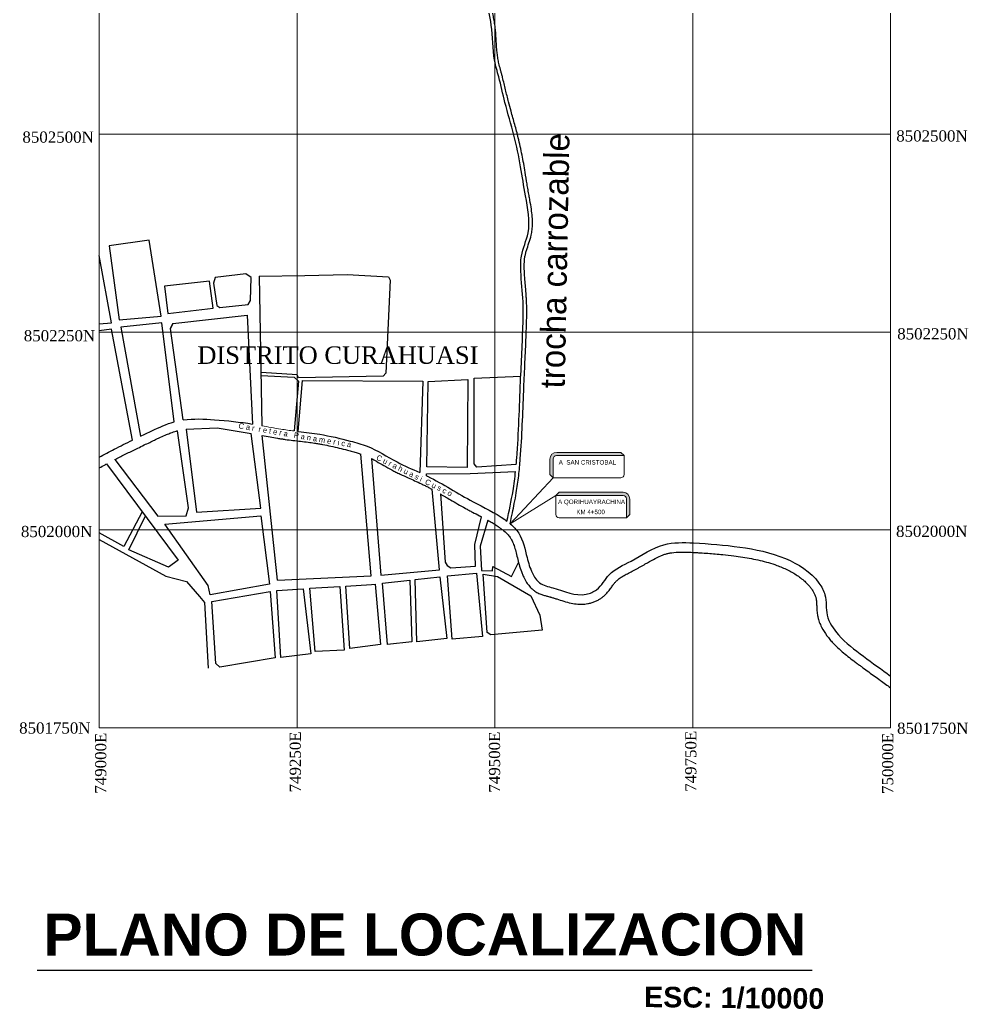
# Model space of a CAD drawing. Header units: metres. Extents: x 706327 to 709352, y 8490049 to 8490642.
# Drawn here: x 708085 to 708204.9, y 8490288.9 to 8490413.8 of the extents above; entities that cross this region are included whole.
import ezdxf
from ezdxf.enums import TextEntityAlignment as Align

# ---------------------------------------------------------------- set-up
doc = ezdxf.new("R2010")
doc.units = ezdxf.units.M
for name, color, linetype, lineweight in [('1-blanco', 7, 'Continuous', 25), ('camino', 20, 'Continuous', 18), ('CUADROS', 9, 'Continuous', 20), ('MUROS-05', 5, 'Continuous', 30), ('TEXTO', 152, 'Continuous', 0), ('Textos', 7, 'Continuous', 25), ('utm', 254, 'Continuous', 0)]:
    doc.layers.add(name, color=color, linetype=linetype, lineweight=lineweight)
doc.layers.add('C-ROAD-MARK', color=212, linetype='Continuous')
doc.layers.add('C-TOPO-MINR-N', color=11, linetype='Continuous')
doc.styles.add('ARIAL', font='arial.ttf')
doc.styles.add('L120', font='times.ttf', dxfattribs={"height": 3})
doc.styles.add('ROMANS', font='romans.shx', dxfattribs={"height": 0.75})
doc.styles.get("Standard").update_dxf_attribs({"font": 'simplex.shx'})

msp = doc.modelspace()

# ---------------------------------------------------------------- hatches: boundary and pattern name
at = {"layer": 'CUADROS'}
h = msp.add_hatch(color=256, dxfattribs=at)
edge = h.paths.add_edge_path()
edge.add_line((708152.0244, 8490356.3943), (708152.4363, 8490355.9807))
edge.add_line((708152.4363, 8490355.9807), (708152.4363, 8490358.3633))
edge.add_arc((708152.8581, 8490358.3633), 0.4219, 450, 540, ccw=False)
edge.add_line((708152.8581, 8490358.7852), (708161.3784, 8490358.7852))
edge.add_line((708161.3784, 8490358.7852), (708160.9683, 8490359.1971))
edge.add_line((708160.9683, 8490359.1971), (708152.8681, 8490359.1971))
edge.add_arc((708152.8681, 8490358.3533), 0.8438, 450, 540)
edge.add_line((708152.0244, 8490358.3533), (708152.0244, 8490356.3943))
h = msp.add_hatch(color=256, dxfattribs=at)
edge = h.paths.add_edge_path()
edge.add_line((708162.1146, 8490351.3484), (708161.7027, 8490350.9348))
edge.add_line((708161.7027, 8490350.9348), (708161.7027, 8490353.3174))
edge.add_arc((708161.2808, 8490353.3174), 0.4219, 0, 90)
edge.add_line((708161.2808, 8490353.7393), (708152.7605, 8490353.7393))
edge.add_line((708152.7605, 8490353.7393), (708153.1707, 8490354.1512))
edge.add_line((708153.1707, 8490354.1512), (708161.2708, 8490354.1512))
edge.add_arc((708161.2708, 8490353.3074), 0.8438, 0, 90, ccw=False)
edge.add_line((708162.1146, 8490353.3074), (708162.1146, 8490351.3484))

# ---------------------------------------------------------------- linework, layer by layer
at = {"layer": 'C-ROAD-MARK', "elevation": 5839.497, "flags": 128}
for points in [[(708096.3356, 8490385.306), (708097.6055, 8490375.9459), (708102.8856, 8490376.3825), (708101.3771, 8490386.0198), (708096.3356, 8490385.306)], [(708095.0637, 8490375.4512), (708096.6043, 8490375.5535), (708095.0637, 8490384.0609)], [(708109.7156, 8490381.2709), (708109.5084, 8490380.5541), (708109.9072, 8490377.7655), (708110.3059, 8490377.4945), (708113.8789, 8490377.8931), (708114.1661, 8490378.371), (708114.2547, 8490381.2692), (708113.5916, 8490381.7489), (708109.7156, 8490381.2709)], [(708115.2916, 8490381.442), (708121.0591, 8490381.5582), (708126.398, 8490381.6657), (708131.605, 8490381.3496), (708131.8308, 8490380.9285), (708131.2956, 8490369.202), (708130.9361, 8490368.8224), (708120.2516, 8490368.6238), (708120.0679, 8490368.9765), (708115.5097, 8490369.292)], [(708103.3222, 8490380.1896), (708103.7195, 8490376.7394), (708109.4755, 8490377.4135), (708108.9996, 8490380.8244), (708103.3222, 8490380.1896)], [(708115.2916, 8490381.442), (708115.6305, 8490362.5583)], [(708105.6932, 8490363.2952), (708104.0739, 8490374.8546), (708104.3526, 8490375.4908), (708113.7688, 8490376.5383), (708114.4233, 8490362.773)], [(708104.5166, 8490363.053), (708102.9778, 8490375.5604), (708097.7905, 8490375.0115), (708100.2897, 8490361.2385)], [(708104.3526, 8490375.4908), (708104.0739, 8490374.8546)], [(708099.258, 8490360.7403), (708096.6308, 8490374.7677), (708095.0637, 8490374.5627)], [(708115.5167, 8490368.9013), (708119.6849, 8490368.7017), (708120.238, 8490368.1827), (708119.7009, 8490361.9015)], [(708120.2257, 8490361.8394), (708120.7732, 8490368.2755), (708135.9583, 8490368.1831), (708135.5574, 8490356.6492)], [(708147.7594, 8490357.6859), (708142.7976, 8490357.3303), (708142.4282, 8490357.7317), (708142.4282, 8490368.5679), (708148.3295, 8490368.8251)], [(708097.0535, 8490358.2895), (708102.4776, 8490351.1385), (708106.0569, 8490351.194), (708106.3342, 8490352.1919), (708104.9682, 8490361.9317)], [(708106.053, 8490362.132), (708109.95, 8490362.3136), (708114.2803, 8490361.5804)], [(708106.053, 8490362.132), (708107.3611, 8490351.6495), (708115.4903, 8490352.1484), (708114.2803, 8490361.5804)], [(708117.5883, 8490343.0446), (708115.6744, 8490361.329)], [(708117.5883, 8490343.0446), (708129.4441, 8490343.6222), (708128.1346, 8490358.9882)], [(708129.4599, 8490358.4121), (708130.6482, 8490343.6791), (708138.0506, 8490344.3473), (708137.1162, 8490354.5391)], [(708096.006, 8490357.7396), (708105.0472, 8490345.6011), (708103.8388, 8490344.701), (708098.811, 8490346.9083), (708100.9025, 8490351.1657)], [(708136.4337, 8490356.4707), (708141.9337, 8490356.5152), (708147.6747, 8490356.8003)], [(708136.4302, 8490356.2415), (708136.4337, 8490356.4707)], [(708138.1774, 8490353.9454), (708138.7938, 8490345.3445), (708139.0189, 8490344.9087), (708139.4755, 8490344.6276), (708142.6197, 8490344.8383), (708142.5361, 8490347.5413), (708143.352, 8490351.0667)], [(708100.499, 8490351.7074), (708098.1686, 8490347.3286), (708095.0637, 8490349.0497)], [(708103.3558, 8490350.1271), (708115.4995, 8490351.1936), (708116.565, 8490342.5556), (708109.0842, 8490341.2242), (708108.8253, 8490342.3777), (708103.3558, 8490350.1271)], [(708144.1882, 8490350.6179), (708143.2214, 8490347.3307), (708143.3793, 8490344.2773), (708144.7692, 8490344.2163), (708144.7941, 8490344.7831), (708147.1759, 8490343.5322), (708148.0457, 8490345.307)], [(708095.0637, 8490348.1879), (708103.4773, 8490343.5463), (708106.0977, 8490342.906), (708107.7227, 8490341.0078), (708108.3543, 8490340.2257), (708108.8438, 8490331.9525)], [(708130.854, 8490342.6735), (708134.3316, 8490343.0678)], [(708134.3316, 8490343.0678), (708134.5863, 8490335.2507), (708131.4792, 8490334.9255), (708130.854, 8490342.6735)], [(708134.9966, 8490343.1432), (708138.1021, 8490343.4953)], [(708138.1021, 8490343.4953), (708138.9739, 8490335.6686), (708135.178, 8490335.28), (708134.9966, 8490343.1432)], [(708139.0803, 8490343.5889), (708142.7463, 8490343.9398)], [(708142.7463, 8490343.9398), (708143.4922, 8490335.9517), (708139.661, 8490335.594), (708139.0803, 8490343.5889)], [(708109.3112, 8490340.3671), (708116.6793, 8490341.6288)], [(708116.6793, 8490341.6288), (708117.3032, 8490333.2394), (708110.2945, 8490332.0815), (708109.82, 8490332.526), (708109.3112, 8490340.3671)], [(708117.4904, 8490341.7677), (708120.8572, 8490341.978)], [(708120.8572, 8490341.978), (708121.8115, 8490333.7432), (708118.0313, 8490333.3051), (708117.4904, 8490341.7677)], [(708121.6722, 8490342.0289), (708125.4898, 8490342.2673)], [(708125.4898, 8490342.2673), (708126.029, 8490334.2073), (708122.3568, 8490334.0407), (708121.6722, 8490342.0289)], [(708126.2216, 8490342.313), (708129.4555, 8490342.515), (708129.9359, 8490342.5694)], [(708129.9359, 8490342.5694), (708130.5974, 8490334.9317), (708126.7151, 8490334.4111), (708126.2216, 8490342.313)]]:
    msp.add_lwpolyline(points, dxfattribs=at)
for points in [[(708136.4474, 8490357.3656), (708136.6114, 8490368.1324), (708141.6514, 8490368.3907), (708141.5657, 8490357.2876)], [(708143.5724, 8490343.8317), (708145.3987, 8490343.5135), (708149.6041, 8490341.066), (708150.7425, 8490338.6444), (708151.019, 8490336.7313), (708144.5541, 8490336.1624), (708144.0768, 8490336.4376)]]:
    msp.add_lwpolyline(points, close=True, dxfattribs=at)
at = {"layer": 'C-ROAD-MARK'}
for points, knots in [([(708100.2897, 8490361.2385, 5839.497), (708100.7675, 8490361.4675, 5839.497), (708102.1551, 8490362.1266, 5839.497), (708103.5583, 8490362.7868, 5839.497), (708104.5166, 8490363.053, 5839.497)], [598.35098514, 598.35098514, 598.35098514, 598.35098514, 614.22976383, 644.29361169, 644.29361169, 644.29361169, 644.29361169]), ([(708105.6932, 8490363.2952, 5839.497), (708106.9798, 8490363.4765, 5839.497), (708109.9619, 8490363.35, 5839.497), (708112.8414, 8490363.034, 5839.497), (708114.4233, 8490362.773, 5839.497)], [656.40361771, 656.40361771, 656.40361771, 656.40361771, 695.57545004, 743.75688719, 743.75688719, 743.75688719, 743.75688719]), ([(708097.0535, 8490358.2895, 5839.497), (708097.1311, 8490358.3299, 5839.497), (708097.2086, 8490358.3702, 5839.497), (708097.505, 8490358.5236, 5839.497), (708097.7235, 8490358.6357, 5839.497), (708098.162, 8490358.8586, 5839.497), (708098.3818, 8490358.9692, 5839.497), (708099.0427, 8490359.2993, 5839.497), (708099.4855, 8490359.5168, 5839.497), (708100.205, 8490359.8663, 5839.497), (708100.4804, 8490359.999, 5839.497), (708100.9857, 8490360.2414, 5839.497), (708101.2154, 8490360.3511, 5839.497), (708101.6536, 8490360.5597, 5839.497), (708101.8619, 8490360.6586, 5839.497), (708102.1978, 8490360.8177, 5839.497), (708102.3253, 8490360.8782, 5839.497), (708102.5776, 8490360.9972, 5839.497), (708102.7027, 8490361.0559, 5839.497), (708103.0755, 8490361.2284, 5839.497), (708103.3205, 8490361.3386, 5839.497), (708103.7508, 8490361.5202, 5839.497), (708103.9375, 8490361.5949, 5839.497), (708104.3521, 8490361.7484, 5839.497), (708104.5791, 8490361.8237, 5839.497), (708104.8585, 8490361.9028, 5839.497), (708104.9133, 8490361.9176, 5839.497), (708104.9682, 8490361.9317, 5839.497)], [555.95803791, 555.95803791, 555.95803791, 555.95803791, 558.61046707, 558.61046707, 566.09354039, 566.09354039, 573.5766137, 573.5766137, 588.54276034, 588.54276034, 597.77386879, 597.77386879, 605.43150829, 605.43150829, 612.34201517, 612.34201517, 616.54651426, 616.54651426, 620.75101334, 620.75101334, 629.16001151, 629.16001151, 635.71988446, 635.71988446, 643.87897507, 643.87897507, 645.877176, 645.877176, 645.877176, 645.877176]), ([(708120.2257, 8490361.8394, 5839.497), (708121.1331, 8490361.733, 5839.497), (708123.3448, 8490361.4782, 5839.497), (708126.2343, 8490360.7848, 5839.497), (708129.6158, 8490359.8753, 5839.497), (708132.3247, 8490358.0533, 5839.497), (708134.6047, 8490357.0823, 5839.497), (708135.5574, 8490356.6492, 5839.497)], [802.62956422, 802.62956422, 802.62956422, 802.62956422, 829.80176601, 869.40541305, 891.74755226, 934.29448326, 966.01565509, 966.01565509, 966.01565509, 966.01565509]), ([(708095.0637, 8490358.5992, 5839.497), (708095.6992, 8490358.9345, 5839.497), (708097.0884, 8490359.6696, 5839.497), (708098.4915, 8490360.3671, 5839.497), (708099.258, 8490360.7403, 5839.497)], [539.73674271, 539.73674271, 539.73674271, 539.73674271, 561.28465314, 586.89127182, 586.89127182, 586.89127182, 586.89127182]), ([(708115.6744, 8490361.329, 5839.497), (708115.9989, 8490361.2677, 5839.497), (708116.3268, 8490361.2052, 5839.497), (708116.9647, 8490361.088, 5839.497), (708117.274, 8490361.0331, 5839.497), (708117.7513, 8490360.9549, 5839.497), (708117.917, 8490360.9291, 5839.497), (708118.2467, 8490360.8802, 5839.497), (708118.4111, 8490360.857, 5839.497), (708118.9027, 8490360.7903, 5839.497), (708119.2284, 8490360.7497, 5839.497), (708120.1982, 8490360.6331, 5839.497), (708120.8352, 8490360.5621, 5839.497), (708121.7284, 8490360.4472, 5839.497), (708121.9948, 8490360.4109, 5839.497), (708122.4335, 8490360.3457, 5839.497), (708122.607, 8490360.3184, 5839.497), (708122.9526, 8490360.2606, 5839.497), (708123.1255, 8490360.2299, 5839.497), (708123.6447, 8490360.133, 5839.497), (708123.9914, 8490360.062, 5839.497), (708125.0344, 8490359.8337, 5839.497), (708125.7333, 8490359.661, 5839.497), (708126.5445, 8490359.4518, 5839.497), (708126.6505, 8490359.4243, 5839.497), (708126.8601, 8490359.3692, 5839.497), (708126.9639, 8490359.3416, 5839.497), (708127.2721, 8490359.2576, 5839.497), (708127.4733, 8490359.2004, 5839.497), (708127.8241, 8490359.0928, 5839.497), (708127.9757, 8490359.0436, 5839.497), (708128.1346, 8490358.9882, 5839.497)], [758.76931645, 758.76931645, 758.76931645, 758.76931645, 768.71825133, 768.71825133, 777.90241973, 777.90241973, 782.73050465, 782.73050465, 787.55858956, 787.55858956, 797.21475938, 797.21475938, 816.52709903, 816.52709903, 824.83292093, 824.83292093, 830.33442471, 830.33442471, 835.83592849, 835.83592849, 846.83893604, 846.83893604, 868.84495115, 868.84495115, 872.16338374, 872.16338374, 875.48181634, 875.48181634, 882.11868152, 882.11868152, 887.36166774, 887.36166774, 887.36166774, 887.36166774]), ([(708129.4599, 8490358.4121, 5839.497), (708129.6745, 8490358.3022, 5839.497), (708129.8869, 8490358.1877, 5839.497), (708130.4093, 8490357.8974, 5839.497), (708130.722, 8490357.7166, 5839.497), (708131.3639, 8490357.3494, 5839.497), (708131.6931, 8490357.1628, 5839.497), (708132.1206, 8490356.9351, 5839.497), (708132.208, 8490356.8893, 5839.497), (708132.3823, 8490356.7996, 5839.497), (708132.4694, 8490356.7554, 5839.497), (708132.7307, 8490356.625, 5839.497), (708132.9046, 8490356.5406, 5839.497), (708133.4249, 8490356.2937, 5839.497), (708133.7698, 8490356.1371, 5839.497), (708134.3829, 8490355.8616, 5839.497), (708134.6528, 8490355.7413, 5839.497), (708135.2092, 8490355.4899, 5839.497), (708135.4952, 8490355.3587, 5839.497), (708135.93, 8490355.151, 5839.497), (708136.0824, 8490355.0765, 5839.497), (708136.3872, 8490354.9235, 5839.497), (708136.5395, 8490354.8454, 5839.497), (708136.8332, 8490354.6914, 5839.497), (708136.9747, 8490354.6158, 5839.497), (708137.1162, 8490354.5391, 5839.497)], [903.69042709, 903.69042709, 903.69042709, 903.69042709, 911.33870427, 911.33870427, 922.2808437, 922.2808437, 933.22298313, 933.22298313, 936.00000533, 936.00000533, 938.77702754, 938.77702754, 944.33107195, 944.33107195, 955.43916078, 955.43916078, 964.3256185, 964.3256185, 974.02444822, 974.02444822, 979.37655902, 979.37655902, 984.72866981, 984.72866981, 989.7119706, 989.7119706, 989.7119706, 989.7119706]), ([(708095.0637, 8490357.243, 5839.497), (708095.3172, 8490357.3761, 5839.497), (708095.5697, 8490357.5094, 5839.497), (708095.883, 8490357.6748, 5839.497), (708095.9445, 8490357.7072, 5839.497), (708096.006, 8490357.7396, 5839.497)], [533.43227245, 533.43227245, 533.43227245, 533.43227245, 541.971308, 541.971308, 544.05861025, 544.05861025, 544.05861025, 544.05861025]), ([(708146.5748, 8490350.5158, 5839.497), (708146.8583, 8490351.785, 5839.497), (708147.3225, 8490353.8635, 5839.497), (708147.5895, 8490355.9755, 5839.497), (708147.6747, 8490356.8003, 5839.497)], [0, 0, 0, 0, 38.98228461, 63.8410712, 63.8410712, 63.8410712, 63.8410712]), ([(708136.4302, 8490356.2415, 5839.497), (708136.4778, 8490356.2184, 5839.497), (708138.4938, 8490355.2359, 5839.497), (708141.6715, 8490353.1454, 5839.497), (708145.1476, 8490351.5599, 5839.497), (708146.4889, 8490350.5805, 5839.497), (708146.5748, 8490350.5158, 5839.497)], [975.62277671, 975.62277671, 975.62277671, 975.62277671, 976.99950007, 1042.97345253, 1088.93307607, 1091.97504045, 1091.97504045, 1091.97504045, 1091.97504045]), ([(708138.1774, 8490353.9454, 5839.497), (708138.5957, 8490353.7054, 5839.497), (708139.0156, 8490353.4591, 5839.497), (708140.0571, 8490352.8497, 5839.497), (708140.683, 8490352.4847, 5839.497), (708141.4747, 8490352.0487, 5839.497), (708141.6259, 8490351.9665, 5839.497), (708141.9295, 8490351.8043, 5839.497), (708142.0808, 8490351.7248, 5839.497), (708142.5321, 8490351.4897, 5839.497), (708142.8297, 8490351.3374, 5839.497), (708143.1989, 8490351.1464, 5839.497), (708143.275, 8490351.1068, 5839.497), (708143.352, 8490351.0667, 5839.497)], [1002.15657379, 1002.15657379, 1002.15657379, 1002.15657379, 1016.84133457, 1016.84133457, 1038.24977774, 1038.24977774, 1043.26125372, 1043.26125372, 1048.27272971, 1048.27272971, 1058.29568168, 1058.29568168, 1060.91519921, 1060.91519921, 1060.91519921, 1060.91519921])]:
    msp.add_open_spline(points, degree=3, knots=knots, dxfattribs=at)
at = {"layer": 'C-TOPO-MINR-N', "lineweight": 5}
for p, q in [((708095.0637, 8490324.4006, 5839.497), (708095.0637, 8490549.4006, 5839.497)), ((708120.0637, 8490324.4006, 5839.497), (708120.0637, 8490549.4006, 5839.497)), ((708145.0637, 8490324.4006, 5839.497), (708145.0637, 8490549.4006, 5839.497)), ((708170.0637, 8490324.4006, 5839.497), (708170.0637, 8490549.4006, 5839.497)), ((708195.0637, 8490324.4006, 5839.497), (708195.0637, 8490549.4006, 5839.497)), ((708095.0637, 8490399.4006, 5839.497), (708195.0637, 8490399.4006, 5839.497)), ((708095.0637, 8490374.4006, 5839.497), (708195.0637, 8490374.4006, 5839.497)), ((708095.0637, 8490349.4006, 5839.497), (708195.0637, 8490349.4006, 5839.497)), ((708095.0637, 8490324.4006, 5839.497), (708195.0637, 8490324.4006, 5839.497))]:
    msp.add_line(p, q, dxfattribs=at)
at = {"layer": 'camino'}
msp.add_open_spline([(708115.6305, 8490362.5583, 5839.497), (708116.4195, 8490362.4106, 5839.497), (708117.7688, 8490362.1444, 5839.497), (708119.1319, 8490361.9699, 5839.497), (708119.7009, 8490361.9015, 5839.497)], degree=3, knots=[756.08039381, 756.08039381, 756.08039381, 756.08039381, 780.09636451, 797.27536718, 797.27536718, 797.27536718, 797.27536718], dxfattribs=at)
at = {"layer": 'CUADROS', "color": 7, "elevation": 5839.497}
for points in [[(708152.4363, 8490355.9807), (708152.0244, 8490356.3943), (708152.0244, 8490358.3533, -0.41421356), (708152.8681, 8490359.1971), (708160.9683, 8490359.1971), (708160.9683, 8490359.1971), (708161.3784, 8490358.7852)], [(708161.7027, 8490350.9348), (708162.1146, 8490351.3484), (708162.1146, 8490353.3074, 0.41421356), (708161.2708, 8490354.1512), (708153.1707, 8490354.1512), (708153.1707, 8490354.1512), (708152.7605, 8490353.7393)]]:
    msp.add_lwpolyline(points, format="xyb", dxfattribs=at)
for points in [[(708161.3784, 8490358.7852), (708161.3784, 8490358.7852), (708161.3784, 8490356.4026, -0.41421356), (708160.9566, 8490355.9807), (708160.9566, 8490355.9807), (708152.4363, 8490355.9807), (708152.4363, 8490358.3633, -0.41421356), (708152.8581, 8490358.7852)], [(708152.7605, 8490353.7393), (708152.7605, 8490353.7393), (708152.7605, 8490351.3567, 0.41421356), (708153.1824, 8490350.9348), (708153.1824, 8490350.9348), (708161.7027, 8490350.9348), (708161.7027, 8490353.3174, 0.41421356), (708161.2808, 8490353.7393)]]:
    msp.add_lwpolyline(points, format="xyb", close=True, dxfattribs=at)
at = {"layer": 'CUADROS', "color": 7, "elevation": 5839.497, "flags": 128}
for points in [[(708152.4363, 8490355.9807), (708152.4363, 8490355.9807), (708152.4363, 8490355.9807), (708147.0009, 8490350.1749)], [(708152.7605, 8490353.7393), (708147.0009, 8490350.1749), (708147.0805, 8490350.2125), (708147.0009, 8490350.1749)]]:
    msp.add_lwpolyline(points, dxfattribs=at)
at = {"layer": 'MUROS-05'}
for points, knots in [([(708147.0009, 8490350.1749, 5839.497), (708147.1861, 8490351.1882, 5839.497), (708147.3589, 8490351.9618, 5839.497), (708147.6061, 8490353.1903, 5839.497), (708147.6912, 8490353.6412, 5839.497), (708147.8279, 8490354.4513, 5839.497), (708147.8825, 8490354.809, 5839.497), (708147.9816, 8490355.5247, 5839.497), (708148.0262, 8490355.883, 5839.497), (708148.1481, 8490356.9582, 5839.497), (708148.2134, 8490357.6757, 5839.497), (708148.383, 8490359.8249, 5839.497), (708148.4618, 8490361.257, 5839.497), (708148.5917, 8490364.1181, 5839.497), (708148.6428, 8490365.547, 5839.497), (708148.7217, 8490367.507, 5839.497), (708148.7443, 8490368.0402, 5839.497), (708148.7926, 8490369.1069, 5839.497), (708148.8181, 8490369.6405, 5839.497), (708148.8952, 8490371.2422, 5839.497), (708148.9474, 8490372.3114, 5839.497), (708149.0115, 8490373.8762, 5839.497), (708149.0299, 8490374.37, 5839.497), (708149.0566, 8490375.2051, 5839.497), (708149.0664, 8490375.5458, 5839.497), (708149.082, 8490376.2295, 5839.497), (708149.0875, 8490376.5724, 5839.497), (708149.0891, 8490377.2102, 5839.497), (708149.0865, 8490377.5049, 5839.497), (708149.0741, 8490377.9941, 5839.497), (708149.067, 8490378.1887, 5839.497), (708149.0481, 8490378.5767, 5839.497), (708149.0364, 8490378.77, 5839.497), (708148.9969, 8490379.348, 5839.497), (708148.9647, 8490379.7308, 5839.497), (708148.9074, 8490380.4026, 5839.497), (708148.8824, 8490380.6923, 5839.497), (708148.8412, 8490381.2169, 5839.497), (708148.8242, 8490381.452, 5839.497), (708148.8009, 8490381.8351, 5839.497), (708148.793, 8490381.9835, 5839.497), (708148.7802, 8490382.2796, 5839.497), (708148.7753, 8490382.4267, 5839.497), (708148.7684, 8490382.8645, 5839.497), (708148.7743, 8490383.1514, 5839.497), (708148.81, 8490383.5678, 5839.497), (708148.826, 8490383.7029, 5839.497), (708148.8588, 8490383.9081, 5839.497), (708148.8718, 8490383.9796, 5839.497), (708148.9013, 8490384.1236, 5839.497), (708148.9176, 8490384.1959, 5839.497), (708148.9707, 8490384.4136, 5839.497), (708149.0115, 8490384.56, 5839.497), (708149.1486, 8490385.0145, 5839.497), (708149.257, 8490385.3273, 5839.497), (708149.468, 8490385.9699, 5839.497), (708149.5706, 8490386.2999, 5839.497), (708149.6743, 8490386.755, 5839.497), (708149.6972, 8490386.869, 5839.497), (708149.736, 8490387.0969, 5839.497), (708149.7522, 8490387.211, 5839.497), (708149.7918, 8490387.5533, 5839.497), (708149.8064, 8490387.7816, 5839.497), (708149.8254, 8490388.6502, 5839.497), (708149.764, 8490389.2879, 5839.497), (708149.6193, 8490390.2946, 5839.497), (708149.5544, 8490390.6693, 5839.497), (708149.453, 8490391.2355, 5839.497), (708149.4175, 8490391.4302, 5839.497), (708149.3386, 8490391.8716, 5839.497), (708149.2958, 8490392.1187, 5839.497), (708149.2119, 8490392.6121, 5839.497), (708149.171, 8490392.8583, 5839.497), (708149.0492, 8490393.5961, 5839.497), (708148.9697, 8490394.0868, 5839.497), (708148.8268, 8490394.9403, 5839.497), (708148.7646, 8490395.3029, 5839.497), (708148.6343, 8490396.0293, 5839.497), (708148.5663, 8490396.393, 5839.497), (708148.3517, 8490397.4839, 5839.497), (708148.1948, 8490398.2111, 5839.497), (708147.9498, 8490399.2176, 5839.497), (708147.8777, 8490399.5003, 5839.497), (708147.7286, 8490400.0624, 5839.497), (708147.6518, 8490400.3422, 5839.497), (708147.4181, 8490401.1783, 5839.497), (708147.2582, 8490401.7317, 5839.497), (708146.9927, 8490402.68, 5839.497), (708146.8845, 8490403.0755, 5839.497), (708146.6519, 8490403.9788, 5839.497), (708146.5307, 8490404.4913, 5839.497), (708146.2866, 8490405.5231, 5839.497), (708146.1638, 8490406.0421, 5839.497), (708145.9946, 8490406.6964, 5839.497), (708145.9589, 8490406.8311, 5839.497), (708145.887, 8490407.0984, 5839.497), (708145.8508, 8490407.2312, 5839.497), (708145.7437, 8490407.6275, 5839.497), (708145.6741, 8490407.889, 5839.497), (708145.5606, 8490408.3609, 5839.497), (708145.5143, 8490408.572, 5839.497), (708145.4356, 8490408.997, 5839.497), (708145.4031, 8490409.2141, 5839.497), (708145.3486, 8490409.6538, 5839.497), (708145.3266, 8490409.8761, 5839.497), (708145.2705, 8490410.5491, 5839.497), (708145.2461, 8490411.0059, 5839.497), (708145.1891, 8490411.928, 5839.497), (708145.1565, 8490412.3934, 5839.497), (708145.0869, 8490412.9797, 5839.497), (708145.0711, 8490413.0998, 5839.497), (708145.0183, 8490413.4601, 5839.497), (708144.9763, 8490413.6954, 5839.497), (708144.8905, 8490414.158, 5839.497), (708144.8467, 8490414.3855, 5839.497), (708144.7481, 8490414.9491, 5839.497), (708144.6989, 8490415.2819, 5839.497), (708144.6525, 8490415.9471, 5839.497), (708144.655, 8490416.2793, 5839.497), (708144.7173, 8490416.7691, 5839.497), (708144.7441, 8490416.9201, 5839.497), (708144.8151, 8490417.2033, 5839.497), (708144.8594, 8490417.3356, 5839.497), (708144.9472, 8490417.5277, 5839.497), (708144.9869, 8490417.5973, 5839.497), (708145.051, 8490417.6864, 5839.497), (708145.0743, 8490417.7145, 5839.497), (708145.1133, 8490417.7551, 5839.497), (708145.1288, 8490417.7696, 5839.497), (708145.16, 8490417.7957, 5839.497), (708145.1765, 8490417.808, 5839.497), (708145.2356, 8490417.8472, 5839.497), (708145.2836, 8490417.8716, 5839.497), (708145.3964, 8490417.9145, 5839.497), (708145.4612, 8490417.9327, 5839.497), (708145.6058, 8490417.9616, 5839.497), (708145.6856, 8490417.9723, 5839.497), (708145.9116, 8490417.9913, 5839.497), (708146.0675, 8490417.9937, 5839.497), (708146.3957, 8490417.9889, 5839.497), (708146.568, 8490417.9819, 5839.497), (708146.8129, 8490417.9749, 5839.497), (708146.8832, 8490417.9732, 5839.497), (708147.0232, 8490417.9715, 5839.497), (708147.0924, 8490417.9713, 5839.497), (708147.2978, 8490417.9729, 5839.497), (708147.4318, 8490417.9766, 5839.497), (708147.8263, 8490417.9937, 5839.497), (708148.0796, 8490418.0131, 5839.497), (708148.4779, 8490418.0485, 5839.497), (708148.6263, 8490418.0628, 5839.497), (708148.8895, 8490418.0883, 5839.497), (708149.0046, 8490418.0994, 5839.497), (708149.2203, 8490418.1192, 5839.497), (708149.3208, 8490418.128, 5839.497), (708149.5234, 8490418.1441, 5839.497), (708149.6281, 8490418.1517, 5839.497), (708149.9277, 8490418.1763, 5839.497), (708150.1283, 8490418.1959, 5839.497), (708150.4468, 8490418.2506, 5839.497), (708150.5619, 8490418.275, 5839.497), (708150.7454, 8490418.3254, 5839.497), (708150.8136, 8490418.3467, 5839.497), (708150.9366, 8490418.3906, 5839.497), (708150.9913, 8490418.4123, 5839.497), (708151.0985, 8490418.4588, 5839.497), (708151.1511, 8490418.4838, 5839.497), (708151.3062, 8490418.5633, 5839.497), (708151.4058, 8490418.6226, 5839.497), (708151.737, 8490418.846, 5839.497), (708151.9489, 8490419.0366, 5839.497), (708152.2316, 8490419.3536, 5839.497), (708152.3202, 8490419.4648, 5839.497), (708152.4584, 8490419.6576, 5839.497), (708152.5114, 8490419.7372, 5839.497), (708152.6116, 8490419.8988, 5839.497), (708152.6584, 8490419.9802, 5839.497), (708152.7913, 8490420.2241, 5839.497), (708152.8699, 8490420.3866, 5839.497), (708153.0369, 8490420.7445, 5839.497), (708153.1228, 8490420.9374, 5839.497), (708153.2965, 8490421.2939, 5839.497), (708153.3844, 8490421.4572, 5839.497), (708153.5458, 8490421.7004, 5839.497), (708153.6162, 8490421.7908, 5839.497), (708153.7218, 8490421.9016, 5839.497), (708153.7532, 8490421.9317, 5839.497), (708153.8213, 8490421.9912, 5839.497), (708153.8589, 8490422.0208, 5839.497), (708153.9394, 8490422.0779, 5839.497), (708153.982, 8490422.1052, 5839.497), (708154.1165, 8490422.183, 5839.497), (708154.2151, 8490422.2296, 5839.497), (708154.5309, 8490422.3512, 5839.497), (708154.769, 8490422.4085, 5839.497), (708155.1311, 8490422.458, 5839.497), (708155.2486, 8490422.4688, 5839.497), (708155.5137, 8490422.4821, 5839.497), (708155.6607, 8490422.4818, 5839.497), (708155.957, 8490422.4696, 5839.497), (708156.1061, 8490422.4579, 5839.497), (708156.5156, 8490422.4177, 5839.497), (708156.7792, 8490422.3831, 5839.497), (708157.322, 8490422.3258, 5839.497), (708157.6015, 8490422.3031, 5839.497), (708158.181, 8490422.3066, 5839.497), (708158.4808, 8490422.3333, 5839.497), (708158.8963, 8490422.4277, 5839.497), (708159.0088, 8490422.4586, 5839.497), (708159.2338, 8490422.535, 5839.497), (708159.346, 8490422.5804, 5839.497), (708159.5289, 8490422.6714, 5839.497), (708159.6009, 8490422.7118, 5839.497), (708159.7429, 8490422.8038, 5839.497), (708159.8128, 8490422.8556, 5839.497), (708159.9104, 8490422.9403, 5839.497), (708159.9406, 8490422.9685, 5839.497), (708159.9977, 8490423.0257, 5839.497), (708160.0248, 8490423.055, 5839.497), (708160.1024, 8490423.1438, 5839.497), (708160.149, 8490423.2045, 5839.497), (708160.2847, 8490423.3987, 5839.497), (708160.3593, 8490423.5332, 5839.497), (708160.4955, 8490423.7916, 5839.497), (708160.5572, 8490423.9159, 5839.497), (708160.6515, 8490424.0879, 5839.497), (708160.6829, 8490424.1422, 5839.497), (708160.7493, 8490424.2497, 5839.497), (708160.784, 8490424.3024, 5839.497), (708160.8918, 8490424.4554, 5839.497), (708160.9686, 8490424.5505, 5839.497), (708161.1268, 8490424.7171, 5839.497), (708161.2081, 8490424.7885, 5839.497), (708161.3542, 8490424.8914, 5839.497), (708161.4194, 8490424.9275, 5839.497), (708161.5136, 8490424.9662, 5839.497), (708161.5443, 8490424.9764, 5839.497), (708161.6095, 8490424.9934, 5839.497), (708161.6437, 8490425, 5839.497), (708161.753, 8490425.0144, 5839.497), (708161.8343, 8490425.0164, 5839.497), (708162.013, 8490425.0049, 5839.497), (708162.1102, 8490424.9914, 5839.497), (708162.3167, 8490424.9522, 5839.497), (708162.4259, 8490424.9265, 5839.497), (708162.7018, 8490424.8558, 5839.497), (708162.873, 8490424.8072, 5839.497), (708163.122, 8490424.7426, 5839.497), (708163.1944, 8490424.7246, 5839.497), (708163.3274, 8490424.6939, 5839.497), (708163.3876, 8490424.681, 5839.497), (708163.5068, 8490424.6575, 5839.497), (708163.5661, 8490424.6468, 5839.497), (708163.7431, 8490424.6175, 5839.497), (708163.8599, 8490424.6018, 5839.497), (708164.2065, 8490424.5638, 5839.497), (708164.4326, 8490424.5506, 5839.497), (708164.8435, 8490424.5375, 5839.497), (708165.0295, 8490424.536, 5839.497), (708165.3373, 8490424.535, 5839.497), (708165.4604, 8490424.5349, 5839.497), (708165.7083, 8490424.5348, 5839.497), (708165.8327, 8490424.5349, 5839.497), (708166.2067, 8490424.5359, 5839.497), (708166.4575, 8490424.5377, 5839.497), (708167.2126, 8490424.5493, 5839.497), (708167.7198, 8490424.5655, 5839.497), (708168.4391, 8490424.6121, 5839.497), (708168.6506, 8490424.6289, 5839.497), (708169.0714, 8490424.6677, 5839.497), (708169.2809, 8490424.6896, 5839.497), (708169.9075, 8490424.7608, 5839.497), (708170.3223, 8490424.8158, 5839.497), (708171.0341, 8490424.9143, 5839.497), (708171.332, 8490424.9566, 5839.497), (708171.9286, 8490425.0418, 5839.497), (708172.2271, 8490425.0849, 5839.497), (708173.1227, 8490425.2172, 5839.497), (708173.7201, 8490425.3092, 5839.497), (708174.9146, 8490425.5072, 5839.497), (708175.5076, 8490425.6099, 5839.497), (708176.4397, 8490425.7633, 5839.497), (708176.7814, 8490425.8157, 5839.497), (708177.305, 8490425.8866, 5839.497), (708177.4871, 8490425.9096, 5839.497), (708177.8516, 8490425.9512, 5839.497), (708178.0345, 8490425.97, 5839.497), (708178.5851, 8490426.0217, 5839.497), (708178.9546, 8490426.0502, 5839.497), (708179.6811, 8490426.1019, 5839.497), (708180.038, 8490426.1254, 5839.497), (708180.6888, 8490426.1714, 5839.497), (708180.9821, 8490426.1934, 5839.497), (708181.8644, 8490426.2692, 5839.497), (708182.4478, 8490426.3327, 5839.497), (708183.343, 8490426.4273, 5839.497), (708183.6576, 8490426.46, 5839.497), (708184.1741, 8490426.5089, 5839.497), (708184.3764, 8490426.5269, 5839.497), (708184.7806, 8490426.5591, 5839.497), (708184.9833, 8490426.5734, 5839.497), (708185.5935, 8490426.6133, 5839.497), (708186.0028, 8490426.6357, 5839.497), (708186.8414, 8490426.6846, 5839.497), (708187.2709, 8490426.7111, 5839.497), (708188.1345, 8490426.7815, 5839.497), (708188.5682, 8490426.8254, 5839.497), (708189.2848, 8490426.9251, 5839.497), (708189.5678, 8490426.9715, 5839.497), (708190.0076, 8490427.0582, 5839.497), (708190.1652, 8490427.0924, 5839.497), (708190.4765, 8490427.1652, 5839.497), (708190.6307, 8490427.2037, 5839.497), (708191.0896, 8490427.3226, 5839.497), (708191.3908, 8490427.4062, 5839.497), (708191.9038, 8490427.5437, 5839.497), (708192.1172, 8490427.5994, 5839.497), (708192.527, 8490427.6979, 5839.497), (708192.7237, 8490427.7414, 5839.497), (708193.0253, 8490427.7985, 5839.497), (708193.1305, 8490427.8167, 5839.497), (708193.4446, 8490427.8648, 5839.497), (708193.6578, 8490427.8892, 5839.497), (708194.2616, 8490427.9452, 5839.497), (708194.6597, 8490427.9673, 5839.497), (708195.0637, 8490427.9965, 5839.497)], [0, 0, 0, 0, 23.66520478, 23.66520478, 37.29633145, 37.29633145, 48.0141179, 48.0141179, 58.73190435, 58.73190435, 80.16747726, 80.16747726, 123.03862307, 123.03862307, 165.90976888, 165.90976888, 181.95472354, 181.95472354, 197.99967821, 197.99967821, 230.08958753, 230.08958753, 244.86886496, 244.86886496, 255.05288981, 255.05288981, 265.23691466, 265.23691466, 273.95423737, 273.95423737, 279.68915287, 279.68915287, 285.42406838, 285.42406838, 296.89389939, 296.89389939, 305.64794506, 305.64794506, 312.78322116, 312.78322116, 317.29378424, 317.29378424, 321.80434733, 321.80434733, 330.8254735, 330.8254735, 335.24514758, 335.24514758, 337.64028205, 337.64028205, 340.03541653, 340.03541653, 344.82568548, 344.82568548, 354.77065502, 354.77065502, 364.71562455, 364.71562455, 367.97392493, 367.97392493, 371.23222531, 371.23222531, 377.74882607, 377.74882607, 396.05750294, 396.05750294, 407.06402379, 407.06402379, 412.89214707, 412.89214707, 420.3840767, 420.3840767, 427.87600633, 427.87600633, 442.85986558, 442.85986558, 453.892926, 453.892926, 464.92598642, 464.92598642, 486.99210727, 486.99210727, 495.6305888, 495.6305888, 504.26907034, 504.26907034, 521.54603341, 521.54603341, 533.95107246, 533.95107246, 549.85508454, 549.85508454, 565.75909662, 565.75909662, 569.87606405, 569.87606405, 573.99303149, 573.99303149, 582.22696635, 582.22696635, 588.95557045, 588.95557045, 595.82323001, 595.82323001, 602.69088957, 602.69088957, 616.4262087, 616.4262087, 630.16152783, 630.16152783, 633.69957267, 633.69957267, 640.77566235, 640.77566235, 647.85175203, 647.85175203, 658.48930289, 658.48930289, 669.12685376, 669.12685376, 673.78833944, 673.78833944, 678.44982512, 678.44982512, 681.7472867, 681.7472867, 683.59339825, 683.59339825, 684.82825186, 684.82825186, 686.06310547, 686.06310547, 688.94586129, 688.94586129, 691.82861711, 691.82861711, 694.71137293, 694.71137293, 699.44018682, 699.44018682, 704.16900071, 704.16900071, 706.04424722, 706.04424722, 707.91949372, 707.91949372, 711.66998674, 711.66998674, 719.17097277, 719.17097277, 723.72029309, 723.72029309, 727.2821897, 727.2821897, 730.39189575, 730.39189575, 733.5016018, 733.5016018, 739.07148473, 739.07148473, 742.16234784, 742.16234784, 743.98386977, 743.98386977, 745.45622267, 745.45622267, 746.92857556, 746.92857556, 749.87328135, 749.87328135, 757.12085673, 757.12085673, 760.76030035, 760.76030035, 763.21250177, 763.21250177, 765.6647032, 765.6647032, 770.56910606, 770.56910606, 776.7519818, 776.7519818, 782.93485754, 782.93485754, 787.37374304, 787.37374304, 789.18167695, 789.18167695, 791.17316254, 791.17316254, 793.16464812, 793.16464812, 797.1476193, 797.1476193, 805.06536005, 805.06536005, 808.77629839, 808.77629839, 813.45964019, 813.45964019, 818.14298198, 818.14298198, 826.18195081, 826.18195081, 834.22091963, 834.22091963, 842.25988846, 842.25988846, 845.20703613, 845.20703613, 848.1541838, 848.1541838, 850.11407203, 850.11407203, 852.1281844, 852.1281844, 853.06282752, 853.06282752, 853.99747064, 853.99747064, 855.86675688, 855.86675688, 859.951198, 859.951198, 864.03563912, 864.03563912, 866.05283623, 866.05283623, 868.07003335, 868.07003335, 872.10442758, 872.10442758, 876.13882181, 876.13882181, 879.49792636, 879.49792636, 881.22034669, 881.22034669, 882.94276701, 882.94276701, 886.4254551, 886.4254551, 889.9081432, 889.9081432, 893.39083129, 893.39083129, 898.37020497, 898.37020497, 900.36922434, 900.36922434, 901.98998292, 901.98998292, 903.61074151, 903.61074151, 906.85225867, 906.85225867, 913.335293, 913.335293, 918.85607463, 918.85607463, 922.58875001, 922.58875001, 926.32142538, 926.32142538, 933.78677614, 933.78677614, 948.71747766, 948.71747766, 954.94015933, 954.94015933, 961.162841, 961.162841, 973.60820435, 973.60820435, 982.63419211, 982.63419211, 991.66017987, 991.66017987, 1009.71215539, 1009.71215539, 1027.7641309, 1027.7641309, 1038.25446524, 1038.25446524, 1043.86482016, 1043.86482016, 1049.47517509, 1049.47517509, 1060.69588493, 1060.69588493, 1071.42121121, 1071.42121121, 1080.17345064, 1080.17345064, 1097.67792949, 1097.67792949, 1107.21679645, 1107.21679645, 1113.38362828, 1113.38362828, 1119.55046012, 1119.55046012, 1131.88412378, 1131.88412378, 1144.67521466, 1144.67521466, 1157.46630555, 1157.46630555, 1165.81656072, 1165.81656072, 1170.47929799, 1170.47929799, 1175.14203526, 1175.14203526, 1184.46750981, 1184.46750981, 1191.19484723, 1191.19484723, 1197.45350031, 1197.45350031, 1200.81519529, 1200.81519529, 1207.48363238, 1207.48363238, 1219.39597315, 1219.39597315, 1219.39597315, 1219.39597315]), ([(708147.7594, 8490357.6859, 5839.497), (708147.7825, 8490357.9476, 5839.497), (708148.0701, 8490361.4216, 5839.497), (708148.219, 8490367.3682, 5839.497), (708148.6001, 8490373.9428, 5839.497), (708148.6734, 8490378.6059, 5839.497), (708148.3167, 8490381.4136, 5839.497), (708148.3007, 8490384.3859, 5839.497), (708149.7636, 8490387.3947, 5839.497), (708148.9424, 8490391.3016, 5839.497), (708148.3255, 8490395.3768, 5839.497), (708147.5285, 8490399.344, 5839.497), (708146.3608, 8490403.0697, 5839.497), (708145.68, 8490406.2584, 5839.497), (708144.7327, 8490409.448, 5839.497), (708144.8702, 8490412.9356, 5839.497), (708144.0051, 8490415.7158, 5839.497), (708144.3633, 8490417.2993, 5839.497), (708144.4637, 8490417.5473, 5839.497)], [72.73157836, 72.73157836, 72.73157836, 72.73157836, 80.60722858, 177.21919544, 251.12078919, 278.2974045, 316.83961072, 336.15514791, 366.45350988, 413.42906092, 450.54582253, 491.41473288, 534.31183372, 567.60635933, 589.22412933, 633.79565168, 669.76111747, 677.51954151, 677.51954151, 677.51954151, 677.51954151]), ([(708144.1882, 8490350.6179, 5839.497), (708144.3228, 8490350.5429, 5839.497), (708144.4492, 8490350.471, 5839.497), (708144.7519, 8490350.2939, 5839.497), (708144.9265, 8490350.1877, 5839.497), (708145.2607, 8490349.9746, 5839.497), (708145.4206, 8490349.868, 5839.497), (708145.6887, 8490349.6794, 5839.497), (708145.7981, 8490349.5995, 5839.497), (708146.0094, 8490349.4378, 5839.497), (708146.1115, 8490349.3559, 5839.497), (708146.4042, 8490349.1073, 5839.497), (708146.581, 8490348.9377, 5839.497), (708146.7921, 8490348.7003, 5839.497), (708146.847, 8490348.6343, 5839.497), (708146.9514, 8490348.4993, 5839.497), (708147.0007, 8490348.4303, 5839.497), (708147.069, 8490348.3255, 5839.497), (708147.0914, 8490348.2895, 5839.497), (708147.1354, 8490348.2152, 5839.497), (708147.1569, 8490348.177, 5839.497), (708147.2202, 8490348.0597, 5839.497), (708147.2606, 8490347.9776, 5839.497), (708147.3882, 8490347.6942, 5839.497), (708147.4682, 8490347.4761, 5839.497), (708147.6161, 8490347.0061, 5839.497), (708147.6838, 8490346.7543, 5839.497), (708147.8167, 8490346.2268, 5839.497), (708147.8818, 8490345.9512, 5839.497), (708148.0235, 8490345.3849, 5839.497), (708148.0998, 8490345.0966, 5839.497), (708148.2774, 8490344.5111, 5839.497), (708148.3789, 8490344.2137, 5839.497), (708148.5645, 8490343.7563, 5839.497), (708148.6338, 8490343.5986, 5839.497), (708148.7616, 8490343.3323, 5839.497), (708148.8173, 8490343.2224, 5839.497), (708148.9387, 8490342.9999, 5839.497), (708149.0043, 8490342.8875, 5839.497), (708149.1792, 8490342.6134, 5839.497), (708149.2949, 8490342.4515, 5839.497), (708149.5613, 8490342.1359, 5839.497), (708149.7122, 8490341.982, 5839.497), (708149.9247, 8490341.8081, 5839.497), (708149.9647, 8490341.7769, 5839.497), (708150.0467, 8490341.7162, 5839.497), (708150.088, 8490341.6872, 5839.497), (708150.2123, 8490341.6042, 5839.497), (708150.2956, 8490341.5542, 5839.497), (708150.5416, 8490341.4194, 5839.497), (708150.7029, 8490341.3476, 5839.497), (708151.0148, 8490341.2269, 5839.497), (708151.1655, 8490341.1778, 5839.497), (708151.4536, 8490341.0918, 5839.497), (708151.5911, 8490341.055, 5839.497), (708151.8101, 8490340.9972, 5839.497), (708151.8956, 8490340.9748, 5839.497), (708152.0105, 8490340.944, 5839.497), (708152.0432, 8490340.9351, 5839.497), (708152.1391, 8490340.9085, 5839.497), (708152.2036, 8490340.89, 5839.497), (708152.334, 8490340.8515, 5839.497), (708152.3998, 8490340.8315, 5839.497), (708152.5992, 8490340.7698, 5839.497), (708152.7346, 8490340.7263, 5839.497), (708153.156, 8490340.5893, 5839.497), (708153.4499, 8490340.4914, 5839.497), (708154.0623, 8490340.3059, 5839.497), (708154.3808, 8490340.2182, 5839.497), (708154.9781, 8490340.095, 5839.497), (708155.2511, 8490340.0525, 5839.497), (708155.8177, 8490340.0088, 5839.497), (708156.1114, 8490340.0077, 5839.497), (708156.5385, 8490340.0494, 5839.497), (708156.6659, 8490340.067, 5839.497), (708156.9449, 8490340.1183, 5839.497), (708157.0957, 8490340.1541, 5839.497), (708157.3941, 8490340.2416, 5839.497), (708157.542, 8490340.2932, 5839.497), (708157.8244, 8490340.4092, 5839.497), (708157.959, 8490340.4725, 5839.497), (708158.2118, 8490340.6083, 5839.497), (708158.3304, 8490340.6795, 5839.497), (708158.5053, 8490340.7977, 5839.497), (708158.5638, 8490340.8396, 5839.497), (708158.6641, 8490340.9158, 5839.497), (708158.7061, 8490340.9492, 5839.497), (708158.7873, 8490341.0164, 5839.497), (708158.8268, 8490341.0504, 5839.497), (708158.9417, 8490341.1533, 5839.497), (708159.0139, 8490341.223, 5839.497), (708159.2364, 8490341.4509, 5839.497), (708159.3707, 8490341.61, 5839.497), (708159.6134, 8490341.9173, 5839.497), (708159.7219, 8490342.0656, 5839.497), (708159.9232, 8490342.3423, 5839.497), (708160.016, 8490342.4708, 5839.497), (708160.1914, 8490342.7001, 5839.497), (708160.2738, 8490342.8009, 5839.497), (708160.3731, 8490342.9093, 5839.497), (708160.3942, 8490342.9315, 5839.497), (708160.4671, 8490343.0055, 5839.497), (708160.5213, 8490343.0561, 5839.497), (708160.7028, 8490343.2131, 5839.497), (708160.8431, 8490343.3171, 5839.497), (708161.156, 8490343.5221, 5839.497), (708161.3285, 8490343.623, 5839.497), (708161.7001, 8490343.8254, 5839.497), (708161.8992, 8490343.927, 5839.497), (708162.3166, 8490344.1376, 5839.497), (708162.535, 8490344.2466, 5839.497), (708162.816, 8490344.3938, 5839.497), (708162.8733, 8490344.4242, 5839.497), (708162.9864, 8490344.485, 5839.497), (708163.0426, 8490344.5156, 5839.497), (708163.2098, 8490344.6075, 5839.497), (708163.3197, 8490344.6692, 5839.497), (708163.645, 8490344.8543, 5839.497), (708163.8561, 8490344.9777, 5839.497), (708164.4159, 8490345.3052, 5839.497), (708164.7555, 8490345.5039, 5839.497), (708165.4146, 8490345.8604, 5839.497), (708165.7339, 8490346.0182, 5839.497), (708166.163, 8490346.1948, 5839.497), (708166.2795, 8490346.239, 5839.497), (708166.4769, 8490346.3069, 5839.497), (708166.5583, 8490346.3328, 5839.497), (708166.702, 8490346.3746, 5839.497), (708166.7642, 8490346.3914, 5839.497), (708166.8911, 8490346.4228, 5839.497), (708166.9555, 8490346.4375, 5839.497), (708167.1515, 8490346.4784, 5839.497), (708167.2859, 8490346.5014, 5839.497), (708167.7629, 8490346.5679, 5839.497), (708168.1234, 8490346.5916, 5839.497), (708168.876, 8490346.606, 5839.497), (708169.2679, 8490346.5967, 5839.497), (708169.799, 8490346.575, 5839.497), (708169.9293, 8490346.569, 5839.497), (708170.2211, 8490346.5548, 5839.497), (708170.3817, 8490346.5466, 5839.497), (708170.7015, 8490346.5293, 5839.497), (708170.861, 8490346.5203, 5839.497), (708171.3381, 8490346.4918, 5839.497), (708171.6546, 8490346.4709, 5839.497), (708172.6, 8490346.4024, 5839.497), (708173.2248, 8490346.3485, 5839.497), (708174.3163, 8490346.2367, 5839.497), (708174.7843, 8490346.183, 5839.497), (708175.6255, 8490346.0747, 5839.497), (708175.9997, 8490346.0226, 5839.497), (708176.7429, 8490345.909, 5839.497), (708177.1121, 8490345.8472, 5839.497), (708178.2103, 8490345.6418, 5839.497), (708178.9297, 8490345.478, 5839.497), (708179.9919, 8490345.1684, 5839.497), (708180.3479, 8490345.0525, 5839.497), (708180.9265, 8490344.8407, 5839.497), (708181.1522, 8490344.7519, 5839.497), (708181.5985, 8490344.5629, 5839.497), (708181.8186, 8490344.4629, 5839.497), (708182.4658, 8490344.1453, 5839.497), (708182.8795, 8490343.9105, 5839.497), (708183.6499, 8490343.3926, 5839.497), (708184.0066, 8490343.1098, 5839.497), (708184.4402, 8490342.6927, 5839.497), (708184.5493, 8490342.5801, 5839.497), (708184.7384, 8490342.37, 5839.497), (708184.8202, 8490342.2734, 5839.497), (708184.9448, 8490342.1163, 5839.497), (708184.9899, 8490342.0572, 5839.497), (708185.1216, 8490341.8774, 5839.497), (708185.2027, 8490341.7569, 5839.497), (708185.3468, 8490341.5185, 5839.497), (708185.4097, 8490341.4006, 5839.497), (708185.4934, 8490341.2178, 5839.497), (708185.5208, 8490341.1509, 5839.497), (708185.5666, 8490341.0246, 5839.497), (708185.5854, 8490340.9649, 5839.497), (708185.61, 8490340.8734, 5839.497), (708185.6181, 8490340.8396, 5839.497), (708185.6335, 8490340.7686, 5839.497), (708185.6407, 8490340.7316, 5839.497), (708185.6606, 8490340.6165, 5839.497), (708185.6718, 8490340.5339, 5839.497), (708185.6973, 8490340.2942, 5839.497), (708185.708, 8490340.1262, 5839.497), (708185.7267, 8490339.7613, 5839.497), (708185.7349, 8490339.5645, 5839.497), (708185.7633, 8490339.1448, 5839.497), (708185.7835, 8490338.9218, 5839.497), (708185.8321, 8490338.6123, 5839.497), (708185.8456, 8490338.5364, 5839.497), (708185.873, 8490338.4004, 5839.497), (708185.8863, 8490338.3406, 5839.497), (708185.9148, 8490338.2227, 5839.497), (708185.9301, 8490338.1643, 5839.497), (708185.9789, 8490337.9907, 5839.497), (708186.0154, 8490337.8772, 5839.497), (708186.135, 8490337.5433, 5839.497), (708186.2282, 8490337.3298, 5839.497), (708186.5275, 8490336.7355, 5839.497), (708186.7589, 8490336.3774, 5839.497), (708187.1315, 8490335.8775, 5839.497), (708187.2608, 8490335.7163, 5839.497), (708187.5151, 8490335.4165, 5839.497), (708187.6393, 8490335.2773, 5839.497), (708187.8919, 8490335.0064, 5839.497), (708188.02, 8490334.8749, 5839.497), (708188.4087, 8490334.4911, 5839.497), (708188.6737, 8490334.2495, 5839.497), (708189.4246, 8490333.6029, 5839.497), (708189.9167, 8490333.2226, 5839.497), (708190.5494, 8490332.7492, 5839.497), (708190.6952, 8490332.6412, 5839.497), (708190.9621, 8490332.4443, 5839.497), (708191.0836, 8490332.3548, 5839.497), (708191.3272, 8490332.1758, 5839.497), (708191.4491, 8490332.0864, 5839.497), (708191.8147, 8490331.8186, 5839.497), (708192.0586, 8490331.6404, 5839.497), (708192.7905, 8490331.1069, 5839.497), (708193.2787, 8490330.7524, 5839.497), (708194.1993, 8490330.0833, 5839.497), (708194.632, 8490329.7685, 5839.497), (708195.0637, 8490329.4531, 5839.497)], [1070.84048114, 1070.84048114, 1070.84048114, 1070.84048114, 1075.45240777, 1075.45240777, 1082.02272678, 1082.02272678, 1088.27973474, 1088.27973474, 1092.73507063, 1092.73507063, 1097.19040652, 1097.19040652, 1106.1010783, 1106.1010783, 1109.51387547, 1109.51387547, 1113.05991816, 1113.05991816, 1114.88252641, 1114.88252641, 1116.70513466, 1116.70513466, 1120.35035116, 1120.35035116, 1128.71714605, 1128.71714605, 1137.08394093, 1137.08394093, 1145.45073581, 1145.45073581, 1153.8175307, 1153.8175307, 1162.18432558, 1162.18432558, 1166.55615193, 1166.55615193, 1169.55036641, 1169.55036641, 1172.54458089, 1172.54458089, 1176.84986251, 1176.84986251, 1181.15514413, 1181.15514413, 1182.11679298, 1182.11679298, 1183.07844184, 1183.07844184, 1185.00173956, 1185.00173956, 1188.78611686, 1188.78611686, 1192.57049416, 1192.57049416, 1196.35487146, 1196.35487146, 1198.95052208, 1198.95052208, 1200.01204143, 1200.01204143, 1202.13508014, 1202.13508014, 1204.25811884, 1204.25811884, 1208.50419626, 1208.50419626, 1217.2282735, 1217.2282735, 1225.95235075, 1225.95235075, 1232.82657647, 1232.82657647, 1239.70080219, 1239.70080219, 1242.5835305, 1242.5835305, 1245.98090985, 1245.98090985, 1249.3782892, 1249.3782892, 1252.55500028, 1252.55500028, 1255.45614375, 1255.45614375, 1256.94367436, 1256.94367436, 1258.04588005, 1258.04588005, 1259.14808574, 1259.14808574, 1261.35249712, 1261.35249712, 1266.33138021, 1266.33138021, 1271.31026329, 1271.31026329, 1276.28914638, 1276.28914638, 1281.26802947, 1281.26802947, 1282.66418336, 1282.66418336, 1285.90053968, 1285.90053968, 1292.8473821, 1292.8473821, 1299.79422452, 1299.79422452, 1306.74106694, 1306.74106694, 1313.68790937, 1313.68790937, 1315.44719798, 1315.44719798, 1317.2064866, 1317.2064866, 1320.72506383, 1320.72506383, 1327.76221829, 1327.76221829, 1339.81291541, 1339.81291541, 1351.86361253, 1351.86361253, 1356.40748053, 1356.40748053, 1359.62304112, 1359.62304112, 1362.10546897, 1362.10546897, 1364.58789683, 1364.58789683, 1369.55275254, 1369.55275254, 1381.76345408, 1381.76345408, 1393.97415562, 1393.97415562, 1397.90598775, 1397.90598775, 1402.71556582, 1402.71556582, 1407.52514389, 1407.52514389, 1417.14430003, 1417.14430003, 1436.38261231, 1436.38261231, 1450.91578783, 1450.91578783, 1462.54932307, 1462.54932307, 1474.18285832, 1474.18285832, 1497.44992881, 1497.44992881, 1509.42282198, 1509.42282198, 1517.20175637, 1517.20175637, 1524.98069076, 1524.98069076, 1540.53855954, 1540.53855954, 1556.09642831, 1556.09642831, 1561.62634868, 1561.62634868, 1566.13360085, 1566.13360085, 1568.79481107, 1568.79481107, 1574.11723153, 1574.11723153, 1579.43965199, 1579.43965199, 1582.58414111, 1582.58414111, 1585.50235704, 1585.50235704, 1587.14858397, 1587.14858397, 1588.79481091, 1588.79481091, 1592.08726477, 1592.08726477, 1597.74167176, 1597.74167176, 1603.39607875, 1603.39607875, 1609.05048574, 1609.05048574, 1610.85130707, 1610.85130707, 1612.23041622, 1612.23041622, 1613.60952537, 1613.60952537, 1616.36774367, 1616.36774367, 1621.88418027, 1621.88418027, 1632.3750122, 1632.3750122, 1637.68316246, 1637.68316246, 1642.63821004, 1642.63821004, 1647.59325762, 1647.59325762, 1657.50335277, 1657.50335277, 1675.38217006, 1675.38217006, 1680.75787688, 1680.75787688, 1685.2812016, 1685.2812016, 1689.80452632, 1689.80452632, 1698.85117575, 1698.85117575, 1716.94447462, 1716.94447462, 1733.01706895, 1733.01706895, 1733.01706895, 1733.01706895]), ([(708147.0009, 8490350.1749, 5839.497), (708147.4102, 8490349.8258, 5839.497), (708148.5392, 8490348.6404, 5839.497), (708148.9992, 8490346.2588, 5839.497), (708149.6319, 8490344.1003, 5839.497), (708150.6594, 8490342.4677, 5839.497), (708153.2569, 8490341.9676, 5839.497), (708155.6726, 8490340.781, 5839.497), (708158.346, 8490341.8998, 5839.497), (708159.4551, 8490344.1976, 5839.497), (708162.7703, 8490345.5452, 5839.497), (708165.9926, 8490347.905, 5839.497), (708170.9119, 8490347.7631, 5839.497), (708176.0269, 8490347.3434, 5839.497), (708181.6469, 8490346.2217, 5839.497), (708185.4612, 8490343.8127, 5839.497), (708187.0564, 8490340.9649, 5839.497), (708186.7398, 8490338.47, 5839.497), (708188.6451, 8490335.6691, 5839.497), (708191.6403, 8490333.4195, 5839.497), (708193.9149, 8490331.7744, 5839.497), (708195.0637, 8490330.9382, 5839.497)], [1097.34495601, 1097.34495601, 1097.34495601, 1097.34495601, 1113.36276682, 1145.90941689, 1166.74793032, 1182.07345011, 1200.02831066, 1242.88093615, 1257.17777644, 1281.9731444, 1314.38975725, 1360.77379216, 1398.29421628, 1456.95182922, 1516.50449184, 1568.90284035, 1585.62988137, 1611.4927841, 1639.96687834, 1681.65409636, 1724.262391, 1724.262391, 1724.262391, 1724.262391])]:
    msp.add_open_spline(points, degree=3, knots=knots, dxfattribs=at)
at = {"layer": 'TEXTO', "lineweight": 30, "flags": 128}
msp.add_lwpolyline([(708087.209, 8490293.816), (708185.1407, 8490293.816)], dxfattribs=at)

# ---------------------------------------------------------------- texts
at = {"layer": '1-blanco', "linetype": 'Continuous', "lineweight": 9, "style": 'L120'}
for s, p in [('8502500N', (708085.3606, 8490397.8855, 5839.497)), ('8502500N', (708195.7788, 8490398.0376, 5839.497)), ('8502250N', (708085.5355, 8490372.7991, 5839.497)), ('8502250N', (708195.8987, 8490373.0395, 5839.497)), ('8502000N', (708085.1741, 8490348.0698, 5839.497)), ('8502000N', (708195.7484, 8490348.0968, 5839.497)), ('8501750N', (708084.948, 8490323.2501, 5839.497)), ('8501750N', (708195.8749, 8490323.2197, 5839.497))]:
    msp.add_text(s, height=1.41439, dxfattribs=at).set_placement(p, align=Align.BOTTOM_LEFT)
msp.add_text('DISTRITO CURAHUASI', height=2.209986, dxfattribs=at).set_placement((708125.2276, 8490371.4785, 5839.497), align=Align.MIDDLE)
for s, p in [('749000E', (708096.3841, 8490316.0834, 5839.497)), ('749250E', (708120.9703, 8490316.2469, 5839.497)), ('749500E', (708146.1452, 8490316.2187, 5839.497)), ('749750E', (708170.9438, 8490316.3233, 5839.497)), ('750000E', (708195.823, 8490316.0502, 5839.497))]:
    msp.add_text(s, height=1.41439, rotation=90, dxfattribs=at).set_placement(p, align=Align.BOTTOM_LEFT)
at = {"layer": '1-blanco', "linetype": 'Continuous', "lineweight": 9, "attachment_point": 8}
for s, insert, char_height, rotation in [('{\\fArial|b1|i0|c0|p34;PLANO DE LOCALIZACION}', (708136.214, 8490295.5733), 5.308416, 0.014456), ('{\\fArial|b1|i0|c0|p34;ESC: 1/10000}', (708175.2882, 8490288.9398), 2.595226, 359.393468)]:
    msp.add_mtext(s, dxfattribs=dict(at, insert=insert, char_height=char_height, rotation=rotation))
at = {"layer": 'Textos', "linetype": 'Continuous', "style": 'ARIAL'}
for s, p in [('A  SAN CRISTOBAL ', (708156.8618, 8490357.9381, 5839.497)), ('A QORIHUAYRACHINA', (708157.2771, 8490352.8823, 5839.497)), ('KM 4+500', (708157.1564, 8490351.673, 5839.497))]:
    msp.add_text(s, height=0.5625, dxfattribs=at).set_placement(p, align=Align.MIDDLE)
at = {"layer": 'utm', "attachment_point": 1, "style": 'ROMANS'}
for s, width, insert, char_height, rotation in [('{\\fBerlin Sans FB|b0|i0|c0|p34;trocha carrozable }', 95.33752, (708150.7642, 8490367.3183, 5839.497), 3.12, 88.915306), ('{\\fBerlin Sans FB|b0|i0|c0|p34;C a r  r e t e r a   P a n a m e r i c a  }', 171.135125, (708112.7541, 8490362.9276, 5839.497), 0.7, 350.356932), ('{\\fBerlin Sans FB|b0|i0|c0|p34;  C u r a h u a s i  C u s c o}', 171.135125, (708129.8497, 8490359.1703, 5839.497), 0.7, 333.524695)]:
    msp.add_mtext_dynamic_manual_height_columns(s, width=width, gutter_width=3.75, heights=[0], dxfattribs=dict(at, insert=insert, char_height=char_height, rotation=rotation))

doc.saveas('drawing.dxf')
